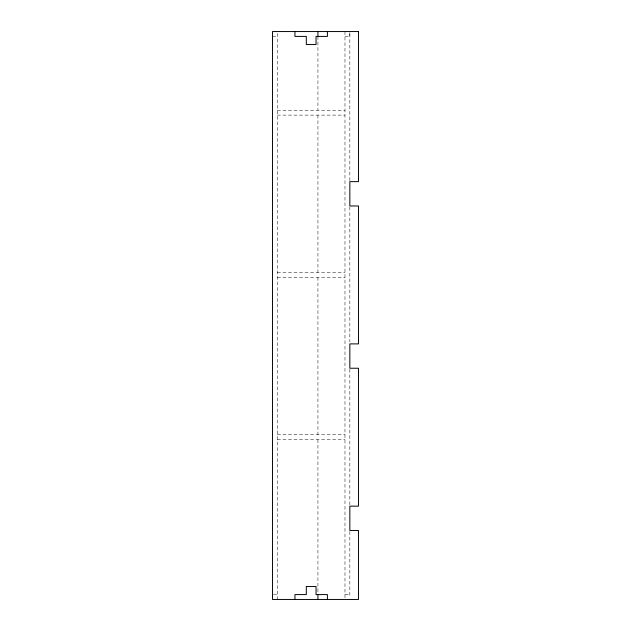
<?xml version="1.0" encoding="UTF-8"?>
<svg xmlns="http://www.w3.org/2000/svg" width="631" height="631" viewBox="0 0 631 631"><rect width="100%" height="100%" fill="white"/><g stroke="black" fill="none" stroke-linecap="round" stroke-linejoin="round"><path stroke-width="0.47" stroke-dasharray="3.15 2.37" d="M349.842 180.655L349.842 33.514M272.505 36.417L277.372 36.417M344.976 36.417L349.842 36.417L349.842 31.55M277.372 110.244L344.976 110.244M277.372 115.11L344.976 115.11M277.372 272.505L344.976 272.505M277.372 277.372L344.976 277.372M277.372 434.759L344.976 434.759M277.372 439.626L344.976 439.626M273.475 594.583L277.372 594.583M344.976 594.583L349.842 594.583M349.842 206.96L349.842 341.923M349.842 369.222L349.842 505.171M349.842 531.476L349.842 597.502M344.976 31.55L344.976 599.45M317.937 36.417L317.937 110.244M317.937 115.11L317.937 272.505M317.937 277.372L317.937 434.759M317.937 439.626L317.937 594.583M277.372 33.498L277.372 599.45"/><path stroke-width="0.95" d="M327.402 31.55L327.402 36.417L316.044 36.417L316.044 44.533L306.303 44.533L306.303 36.417L294.945 36.417L294.945 31.55M327.402 599.45L327.402 594.583L316.044 594.583L316.044 586.467L306.303 586.467L306.303 594.583L294.945 594.583L294.945 599.45M317.937 31.55L317.937 36.417M317.937 594.583L317.937 599.45M358.495 31.55L272.505 31.55L272.505 599.45L358.495 599.45L358.495 530.49L349.842 530.49L349.842 506.149L358.495 506.149L358.495 368.236L349.842 368.236L349.842 343.895L358.495 343.895L358.495 205.974L349.842 205.974L349.842 181.641L358.495 181.641L358.495 31.55"/></g></svg>
